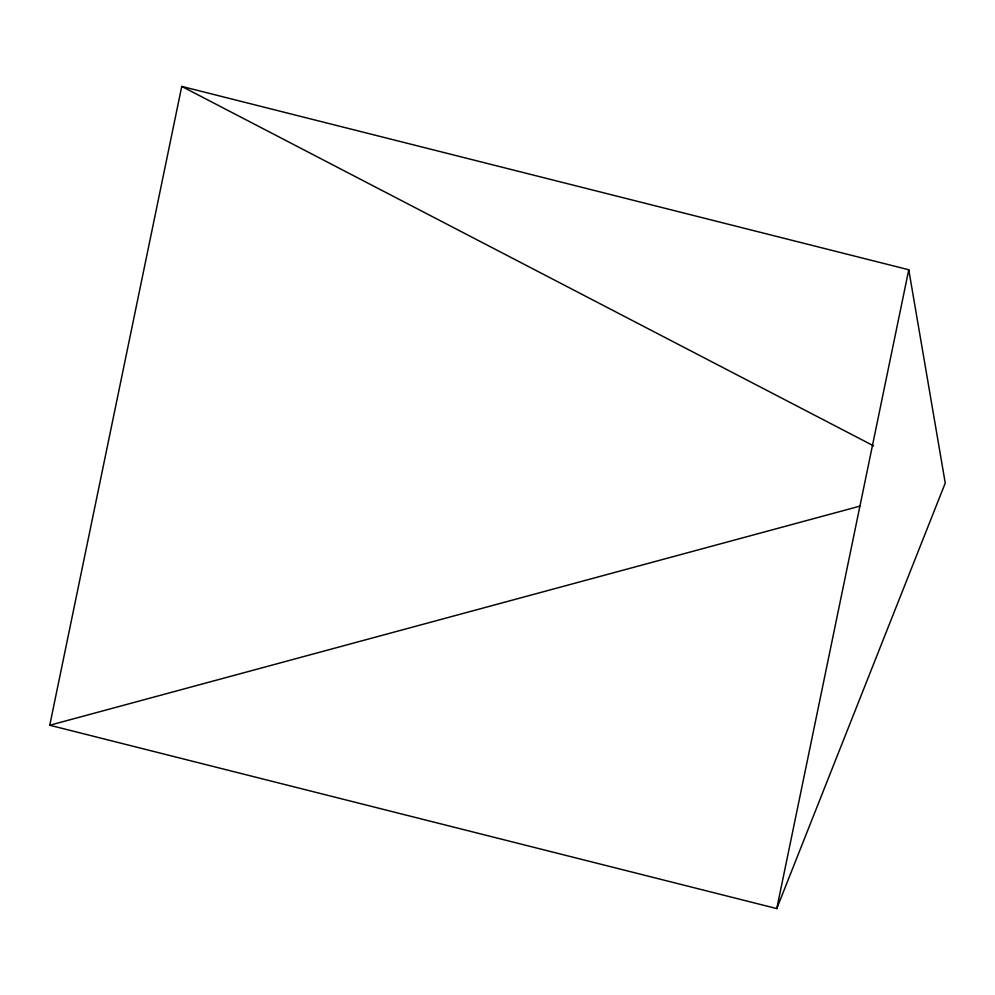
<?xml version="1.0" encoding="UTF-8"?>
<svg xmlns="http://www.w3.org/2000/svg" width="995" height="995" viewBox="0 0 995 995"><rect width="100%" height="100%" fill="white"/><g stroke="black" fill="none" stroke-linecap="round" stroke-linejoin="round"><path stroke-width="1.49" d="M49.75 725.243L181.749 86.416L908.771 269.757L945.25 483.06L776.772 908.584L49.75 725.243L859.755 506.181M776.772 908.584L908.771 269.757M181.749 86.416L873.585 445.835"/></g></svg>
